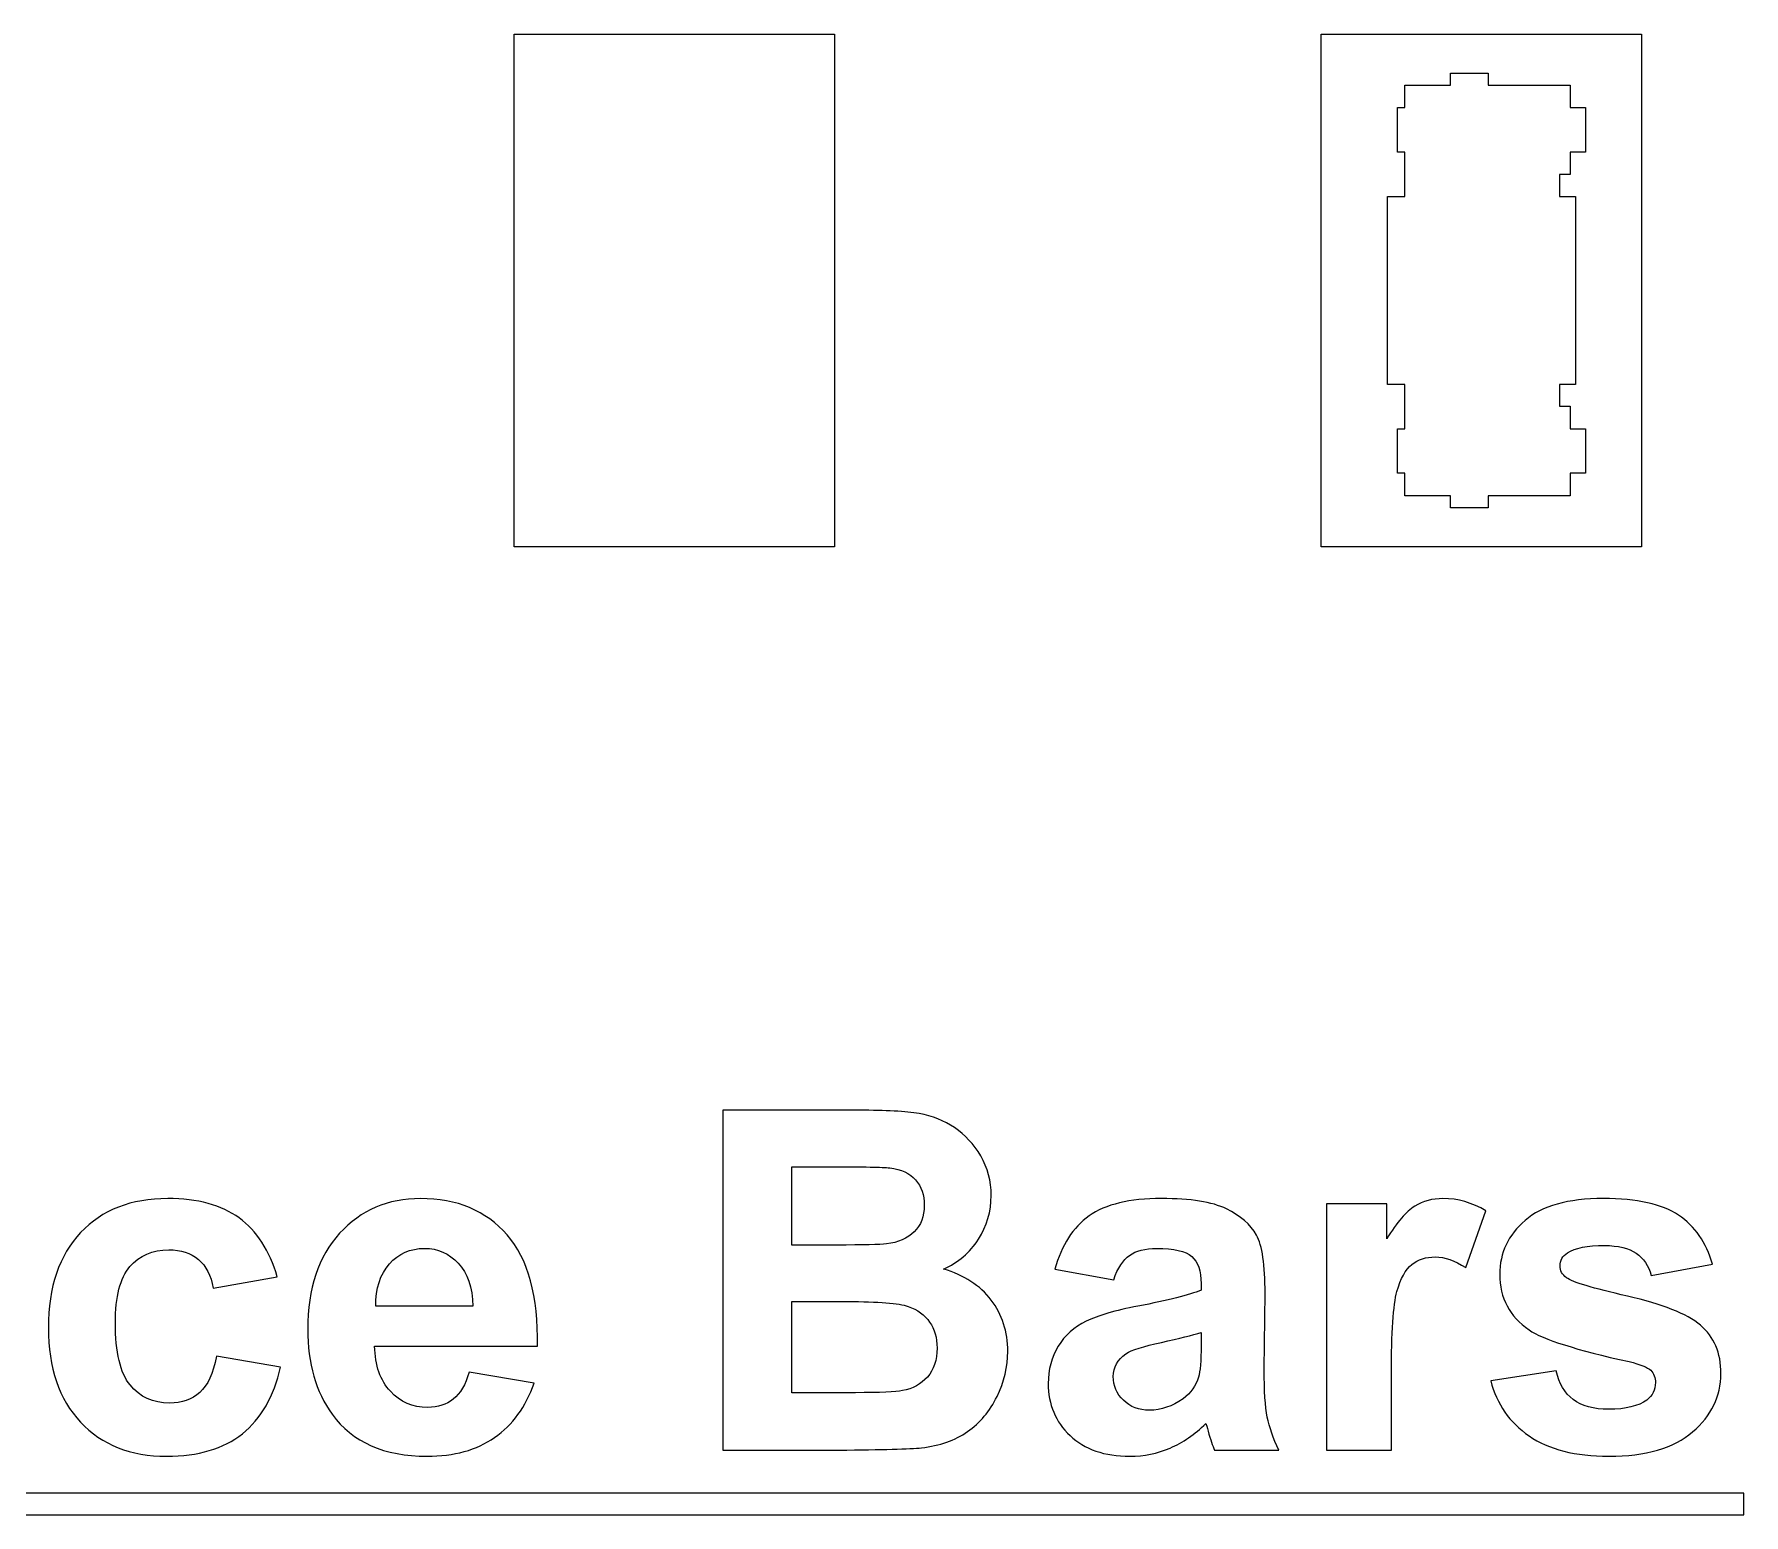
# Model space of a CAD drawing. Header units: millimetres. Extents: x -489 to 489, y -241 to 468.
# Drawn here: x -423.8 to -296.7, y 115.6 to 225.6 of the extents above; entities that cross this region are included whole.
import ezdxf

# ---------------------------------------------------------------- set-up
doc = ezdxf.new("R2010")
doc.units = ezdxf.units.MM
doc.header["$MEASUREMENT"] = 0
doc.layers.add('Layer 1', color=7, linetype='Continuous')

msp = doc.modelspace()

# ---------------------------------------------------------------- linework, layer by layer
at = {"layer": 'Layer 1', "color": 250, "lineweight": 9}
for points in [[(-388.1347, 187.5377), (-388.1347, 187.5377), (-364.3222, 187.5377), (-364.3222, 187.5377), (-364.3222, 187.5377), (-364.3222, 187.5377), (-364.3222, 225.6377), (-364.3222, 225.6377), (-364.3222, 225.6377), (-364.3222, 225.6377), (-388.1347, 225.6377), (-388.1347, 225.6377), (-388.1347, 225.6377), (-388.1347, 225.6377), (-388.1347, 187.5377), (-388.1347, 187.5377)], [(-328.1501, 187.5377), (-328.1501, 187.5377), (-304.3376, 187.5377), (-304.3376, 187.5377), (-304.3376, 187.5377), (-304.3376, 187.5377), (-304.3376, 225.6377), (-304.3376, 225.6377), (-304.3376, 225.6377), (-304.3376, 225.6377), (-328.1501, 225.6377), (-328.1501, 225.6377), (-328.1501, 225.6377), (-328.1501, 225.6377), (-328.1501, 187.5377), (-328.1501, 187.5377)]]:
    msp.add_open_spline(points, degree=3, knots=[0, 0, 0, 0, 0.2, 0.2, 0.2, 0.2, 0.4, 0.4, 0.4, 0.4, 0.6, 0.6, 0.6, 0.6, 1, 1, 1, 1], dxfattribs=at)
for points in [[(-318.5298, 221.8531), (-318.5298, 221.8531), (-318.5298, 222.7421), (-318.5298, 222.7421)], [(-318.5298, 222.7421), (-318.5298, 222.7421), (-315.7358, 222.7421), (-315.7358, 222.7421)], [(-315.7358, 222.7421), (-315.7358, 222.7421), (-315.7358, 221.8531), (-315.7358, 221.8531)], [(-321.9334, 220.1767), (-321.9334, 220.1767), (-321.9334, 221.8531), (-321.9334, 221.8531)], [(-321.9334, 221.8531), (-321.9334, 221.8531), (-318.5298, 221.8531), (-318.5298, 221.8531)], [(-315.7358, 221.8531), (-315.7358, 221.8531), (-309.6398, 221.8531), (-309.6398, 221.8531)], [(-309.6398, 221.8531), (-309.6398, 221.8531), (-309.6398, 220.1767), (-309.6398, 220.1767)], [(-322.4668, 216.8747), (-322.4668, 216.8747), (-322.4668, 220.1767), (-322.4668, 220.1767)], [(-322.4668, 220.1767), (-322.4668, 220.1767), (-321.9334, 220.1767), (-321.9334, 220.1767)], [(-309.6398, 220.1767), (-309.6398, 220.1767), (-308.4968, 220.1767), (-308.4968, 220.1767)], [(-308.4968, 220.1767), (-308.4968, 220.1767), (-308.4968, 216.8747), (-308.4968, 216.8747)], [(-321.9334, 216.8747), (-321.9334, 216.8747), (-322.4668, 216.8747), (-322.4668, 216.8747)], [(-321.9334, 213.5727), (-321.9334, 213.5727), (-321.9334, 216.8747), (-321.9334, 216.8747)], [(-308.4968, 216.8747), (-308.4968, 216.8747), (-309.6398, 216.8747), (-309.6398, 216.8747)], [(-309.6398, 216.8747), (-309.6398, 216.8747), (-309.6398, 215.1983), (-309.6398, 215.1983)], [(-309.6398, 215.1983), (-309.6398, 215.1983), (-310.4272, 215.1983), (-310.4272, 215.1983)], [(-310.4272, 215.1983), (-310.4272, 215.1983), (-310.4272, 213.5727), (-310.4272, 213.5727)], [(-323.2288, 199.6028), (-323.2288, 199.6028), (-323.2288, 213.5727), (-323.2288, 213.5727)], [(-323.2288, 213.5727), (-323.2288, 213.5727), (-321.9334, 213.5727), (-321.9334, 213.5727)], [(-310.4272, 213.5727), (-310.4272, 213.5727), (-309.2588, 213.5727), (-309.2588, 213.5727)], [(-309.2588, 213.5727), (-309.2588, 213.5727), (-309.2588, 199.6028), (-309.2588, 199.6028)], [(-321.9334, 199.6028), (-321.9334, 199.6028), (-323.2288, 199.6028), (-323.2288, 199.6028)], [(-321.9334, 196.3008), (-321.9334, 196.3008), (-321.9334, 199.6028), (-321.9334, 199.6028)], [(-309.2588, 199.6028), (-309.2588, 199.6028), (-310.4272, 199.6028), (-310.4272, 199.6028)], [(-310.4272, 199.6028), (-310.4272, 199.6028), (-310.4272, 197.9772), (-310.4272, 197.9772)], [(-310.4272, 197.9772), (-310.4272, 197.9772), (-309.6398, 197.9772), (-309.6398, 197.9772)], [(-309.6398, 197.9772), (-309.6398, 197.9772), (-309.6398, 196.3008), (-309.6398, 196.3008)], [(-322.4668, 192.9988), (-322.4668, 192.9988), (-322.4668, 196.3008), (-322.4668, 196.3008)], [(-322.4668, 196.3008), (-322.4668, 196.3008), (-321.9334, 196.3008), (-321.9334, 196.3008)], [(-309.6398, 196.3008), (-309.6398, 196.3008), (-308.4968, 196.3008), (-308.4968, 196.3008)], [(-308.4968, 196.3008), (-308.4968, 196.3008), (-308.4968, 192.9988), (-308.4968, 192.9988)], [(-321.9334, 192.9988), (-321.9334, 192.9988), (-322.4668, 192.9988), (-322.4668, 192.9988)], [(-321.9334, 191.3224), (-321.9334, 191.3224), (-321.9334, 192.9988), (-321.9334, 192.9988)], [(-308.4968, 192.9988), (-308.4968, 192.9988), (-309.6398, 192.9988), (-309.6398, 192.9988)], [(-309.6398, 192.9988), (-309.6398, 192.9988), (-309.6398, 191.3224), (-309.6398, 191.3224)], [(-318.5298, 191.3224), (-318.5298, 191.3224), (-321.9334, 191.3224), (-321.9334, 191.3224)], [(-318.5298, 190.4334), (-318.5298, 190.4334), (-318.5298, 191.3224), (-318.5298, 191.3224)], [(-309.6398, 191.3224), (-309.6398, 191.3224), (-315.7358, 191.3224), (-315.7358, 191.3224)], [(-315.7358, 191.3224), (-315.7358, 191.3224), (-315.7358, 190.4334), (-315.7358, 190.4334)], [(-315.7358, 190.4334), (-315.7358, 190.4334), (-318.5298, 190.4334), (-318.5298, 190.4334)]]:
    msp.add_open_spline(points, degree=3, dxfattribs=at)
at = {"layer": 'Layer 1', "color": 250}
for points, knots in [([(-372.6105, 145.6499), (-372.6105, 145.6499), (-362.5093, 145.6499), (-362.5093, 145.6499), (-362.5093, 145.6499), (-360.5044, 145.6499), (-359.0169, 145.5676), (-358.035, 145.403), (-358.035, 145.403), (-357.0472, 145.2325), (-356.1711, 144.8856), (-355.395, 144.3623), (-355.395, 144.3623), (-354.6189, 143.8331), (-353.9721, 143.1335), (-353.4547, 142.2574), (-353.4547, 142.2574), (-352.9373, 141.3813), (-352.6786, 140.3936), (-352.6786, 139.3058), (-352.6786, 139.3058), (-352.6786, 138.1299), (-352.9961, 137.0422), (-353.6311, 136.0603), (-353.6311, 136.0603), (-354.2661, 135.0725), (-355.1304, 134.3376), (-356.2182, 133.8437), (-356.2182, 133.8437), (-354.6836, 133.3909), (-353.5077, 132.6266), (-352.6786, 131.5447), (-352.6786, 131.5447), (-351.8555, 130.4629), (-351.4439, 129.1929), (-351.4439, 127.7289), (-351.4439, 127.7289), (-351.4439, 126.5765), (-351.7085, 125.4593), (-352.2435, 124.3716), (-352.2435, 124.3716), (-352.7786, 123.2839), (-353.5077, 122.4137), (-354.4366, 121.7611), (-354.4366, 121.7611), (-355.3597, 121.1143), (-356.5004, 120.7145), (-357.8586, 120.5616), (-357.8586, 120.5616), (-358.7052, 120.4734), (-360.7572, 120.4146), (-364.0086, 120.3911), (-364.0086, 120.3911), (-364.0086, 120.3911), (-372.6105, 120.3911), (-372.6105, 120.3911), (-372.6105, 120.3911), (-372.6105, 120.3911), (-372.6105, 145.6499), (-372.6105, 145.6499)], [0, 0, 0, 0, 0.0625, 0.0625, 0.0625, 0.0625, 0.125, 0.125, 0.125, 0.125, 0.1875, 0.1875, 0.1875, 0.1875, 0.25, 0.25, 0.25, 0.25, 0.3125, 0.3125, 0.3125, 0.3125, 0.375, 0.375, 0.375, 0.375, 0.4375, 0.4375, 0.4375, 0.4375, 0.5, 0.5, 0.5, 0.5, 0.5625, 0.5625, 0.5625, 0.5625, 0.625, 0.625, 0.625, 0.625, 0.6875, 0.6875, 0.6875, 0.6875, 0.75, 0.75, 0.75, 0.75, 0.8125, 0.8125, 0.8125, 0.8125, 0.875, 0.875, 0.875, 0.875, 1, 1, 1, 1]), ([(-367.4953, 141.4519), (-367.4953, 141.4519), (-367.4953, 135.6311), (-367.4953, 135.6311), (-367.4953, 135.6311), (-367.4953, 135.6311), (-364.1556, 135.6311), (-364.1556, 135.6311), (-364.1556, 135.6311), (-362.1742, 135.6311), (-360.9395, 135.6605), (-360.4574, 135.7193), (-360.4574, 135.7193), (-359.5872, 135.8192), (-358.8993, 136.1191), (-358.3995, 136.6188), (-358.3995, 136.6188), (-357.8997, 137.1186), (-357.6528, 137.7712), (-357.6528, 138.5826), (-357.6528, 138.5826), (-357.6528, 139.3646), (-357.8703, 139.9937), (-358.2995, 140.4818), (-358.2995, 140.4818), (-358.7288, 140.9698), (-359.3696, 141.2637), (-360.2163, 141.3637), (-360.2163, 141.3637), (-360.7219, 141.4225), (-362.1742, 141.4519), (-364.5672, 141.4519), (-364.5672, 141.4519), (-364.5672, 141.4519), (-367.4953, 141.4519), (-367.4953, 141.4519)], [0, 0, 0, 0, 0.1, 0.1, 0.1, 0.1, 0.2, 0.2, 0.2, 0.2, 0.3, 0.3, 0.3, 0.3, 0.4, 0.4, 0.4, 0.4, 0.5, 0.5, 0.5, 0.5, 0.6, 0.6, 0.6, 0.6, 0.7, 0.7, 0.7, 0.7, 0.8, 0.8, 0.8, 0.8, 1, 1, 1, 1]), ([(-405.7422, 133.2675), (-405.7422, 133.2675), (-410.5047, 132.4208), (-410.5047, 132.4208), (-410.5047, 132.4208), (-410.6634, 133.3674), (-411.028, 134.0788), (-411.5983, 134.561), (-411.5983, 134.561), (-412.1686, 135.0372), (-412.9036, 135.2783), (-413.809, 135.2783), (-413.809, 135.2783), (-415.0143, 135.2783), (-415.9786, 134.8608), (-416.6959, 134.0259), (-416.6959, 134.0259), (-417.4132, 133.191), (-417.7719, 131.7976), (-417.7719, 129.8396), (-417.7719, 129.8396), (-417.7719, 127.6642), (-417.4073, 126.1296), (-416.6783, 125.23), (-416.6783, 125.23), (-415.9492, 124.3304), (-414.9732, 123.8836), (-413.7502, 123.8836), (-413.7502, 123.8836), (-412.833, 123.8836), (-412.0804, 124.1482), (-411.4983, 124.6715), (-411.4983, 124.6715), (-410.9104, 125.1947), (-410.4988, 126.0943), (-410.2577, 127.3761), (-410.2577, 127.3761), (-410.2577, 127.3761), (-405.4952, 126.5647), (-405.4952, 126.5647), (-405.4952, 126.5647), (-405.9891, 124.3775), (-406.9357, 122.7253), (-408.3351, 121.6082), (-408.3351, 121.6082), (-409.7344, 120.4911), (-411.61, 119.9325), (-413.9678, 119.9325), (-413.9678, 119.9325), (-416.6371, 119.9325), (-418.7714, 120.7792), (-420.3589, 122.4666), (-420.3589, 122.4666), (-421.9523, 124.1599), (-422.746, 126.5), (-422.746, 129.4927), (-422.746, 129.4927), (-422.746, 132.5207), (-421.9464, 134.8726), (-420.353, 136.56), (-420.353, 136.56), (-418.7597, 138.2475), (-416.6018, 139.0883), (-413.8796, 139.0883), (-413.8796, 139.0883), (-411.6571, 139.0883), (-409.8873, 138.6062), (-408.5703, 137.6478), (-408.5703, 137.6478), (-407.2591, 136.6894), (-406.3184, 135.2313), (-405.7422, 133.2675)], [0, 0, 0, 0, 0.05263158, 0.05263158, 0.05263158, 0.05263158, 0.10526316, 0.10526316, 0.10526316, 0.10526316, 0.15789474, 0.15789474, 0.15789474, 0.15789474, 0.21052632, 0.21052632, 0.21052632, 0.21052632, 0.26315789, 0.26315789, 0.26315789, 0.26315789, 0.31578947, 0.31578947, 0.31578947, 0.31578947, 0.36842105, 0.36842105, 0.36842105, 0.36842105, 0.42105263, 0.42105263, 0.42105263, 0.42105263, 0.47368421, 0.47368421, 0.47368421, 0.47368421, 0.52631579, 0.52631579, 0.52631579, 0.52631579, 0.57894737, 0.57894737, 0.57894737, 0.57894737, 0.63157895, 0.63157895, 0.63157895, 0.63157895, 0.68421053, 0.68421053, 0.68421053, 0.68421053, 0.73684211, 0.73684211, 0.73684211, 0.73684211, 0.78947368, 0.78947368, 0.78947368, 0.78947368, 0.84210526, 0.84210526, 0.84210526, 0.84210526, 0.89473684, 0.89473684, 0.89473684, 0.89473684, 1, 1, 1, 1]), ([(-391.4841, 126.1766), (-391.4841, 126.1766), (-386.6511, 125.3653), (-386.6511, 125.3653), (-386.6511, 125.3653), (-387.2684, 123.5955), (-388.2503, 122.2491), (-389.585, 121.3201), (-389.585, 121.3201), (-390.9255, 120.397), (-392.6012, 119.9325), (-394.6062, 119.9325), (-394.6062, 119.9325), (-397.787, 119.9325), (-400.1448, 120.9732), (-401.6676, 123.0546), (-401.6676, 123.0546), (-402.8729, 124.7244), (-403.4785, 126.8293), (-403.4785, 129.3752), (-403.4785, 129.3752), (-403.4785, 132.409), (-402.6848, 134.7903), (-401.1031, 136.5071), (-401.1031, 136.5071), (-399.5215, 138.2299), (-397.5166, 139.0883), (-395.0942, 139.0883), (-395.0942, 139.0883), (-392.3778, 139.0883), (-390.2317, 138.1887), (-388.656, 136.3895), (-388.656, 136.3895), (-387.0861, 134.5904), (-386.3336, 131.8328), (-386.4041, 128.1169), (-386.4041, 128.1169), (-386.4041, 128.1169), (-398.5044, 128.1169), (-398.5044, 128.1169), (-398.5044, 128.1169), (-398.4691, 126.6823), (-398.081, 125.5652), (-397.3343, 124.7655), (-397.3343, 124.7655), (-396.5935, 123.9659), (-395.6645, 123.5661), (-394.5591, 123.5661), (-394.5591, 123.5661), (-393.8007, 123.5661), (-393.1657, 123.7719), (-392.6541, 124.1835), (-392.6541, 124.1835), (-392.1367, 124.595), (-391.7487, 125.2594), (-391.4841, 126.1766)], [0, 0, 0, 0, 0.06666667, 0.06666667, 0.06666667, 0.06666667, 0.13333333, 0.13333333, 0.13333333, 0.13333333, 0.2, 0.2, 0.2, 0.2, 0.26666667, 0.26666667, 0.26666667, 0.26666667, 0.33333333, 0.33333333, 0.33333333, 0.33333333, 0.4, 0.4, 0.4, 0.4, 0.46666667, 0.46666667, 0.46666667, 0.46666667, 0.53333333, 0.53333333, 0.53333333, 0.53333333, 0.6, 0.6, 0.6, 0.6, 0.66666667, 0.66666667, 0.66666667, 0.66666667, 0.73333333, 0.73333333, 0.73333333, 0.73333333, 0.8, 0.8, 0.8, 0.8, 0.86666667, 0.86666667, 0.86666667, 0.86666667, 1, 1, 1, 1]), ([(-343.5711, 133.0558), (-343.5711, 133.0558), (-347.9455, 133.8319), (-347.9455, 133.8319), (-347.9455, 133.8319), (-347.4516, 135.6193), (-346.5991, 136.9422), (-345.3938, 137.8006), (-345.3938, 137.8006), (-344.1884, 138.6591), (-342.3952, 139.0883), (-340.0198, 139.0883), (-340.0198, 139.0883), (-337.862, 139.0883), (-336.251, 138.8355), (-335.1926, 138.3239), (-335.1926, 138.3239), (-334.1402, 137.8124), (-333.3935, 137.1656), (-332.9643, 136.3778), (-332.9643, 136.3778), (-332.535, 135.5899), (-332.3175, 134.1494), (-332.3175, 132.0445), (-332.3175, 132.0445), (-332.3175, 132.0445), (-332.388, 126.4001), (-332.388, 126.4001), (-332.388, 126.4001), (-332.388, 124.7949), (-332.3116, 123.6073), (-332.1587, 122.8429), (-332.1587, 122.8429), (-332.0059, 122.0785), (-331.7178, 121.2613), (-331.2944, 120.3911), (-331.2944, 120.3911), (-331.2944, 120.3911), (-336.0922, 120.3911), (-336.0922, 120.3911), (-336.0922, 120.3911), (-336.2157, 120.7086), (-336.3744, 121.179), (-336.5567, 121.8022), (-336.5567, 121.8022), (-336.6331, 122.0903), (-336.6919, 122.2785), (-336.7272, 122.3667), (-336.7272, 122.3667), (-337.5504, 121.5553), (-338.4323, 120.9497), (-339.373, 120.544), (-339.373, 120.544), (-340.3138, 120.1383), (-341.3133, 119.9325), (-342.3775, 119.9325), (-342.3775, 119.9325), (-344.2531, 119.9325), (-345.7348, 120.444), (-346.8166, 121.4671), (-346.8166, 121.4671), (-347.8985, 122.4842), (-348.4394, 123.7778), (-348.4394, 125.3417), (-348.4394, 125.3417), (-348.4394, 126.3707), (-348.1925, 127.2938), (-347.6986, 128.1052), (-347.6986, 128.1052), (-347.2047, 128.9107), (-346.5168, 129.5339), (-345.6231, 129.9631), (-345.6231, 129.9631), (-344.7352, 130.3923), (-343.4535, 130.7686), (-341.7778, 131.092), (-341.7778, 131.092), (-339.52, 131.5153), (-337.9502, 131.9151), (-337.08, 132.2797), (-337.08, 132.2797), (-337.08, 132.2797), (-337.08, 132.7677), (-337.08, 132.7677), (-337.08, 132.7677), (-337.08, 133.7084), (-337.3093, 134.3787), (-337.7679, 134.7844), (-337.7679, 134.7844), (-338.2324, 135.1842), (-339.1026, 135.3841), (-340.3784, 135.3841), (-340.3784, 135.3841), (-341.2428, 135.3841), (-341.913, 135.2136), (-342.3952, 134.8667), (-342.3952, 134.8667), (-342.8832, 134.5257), (-343.2712, 133.9201), (-343.5711, 133.0558)], [0, 0, 0, 0, 0.03846154, 0.03846154, 0.03846154, 0.03846154, 0.07692308, 0.07692308, 0.07692308, 0.07692308, 0.11538462, 0.11538462, 0.11538462, 0.11538462, 0.15384615, 0.15384615, 0.15384615, 0.15384615, 0.19230769, 0.19230769, 0.19230769, 0.19230769, 0.23076923, 0.23076923, 0.23076923, 0.23076923, 0.26923077, 0.26923077, 0.26923077, 0.26923077, 0.30769231, 0.30769231, 0.30769231, 0.30769231, 0.34615385, 0.34615385, 0.34615385, 0.34615385, 0.38461538, 0.38461538, 0.38461538, 0.38461538, 0.42307692, 0.42307692, 0.42307692, 0.42307692, 0.46153846, 0.46153846, 0.46153846, 0.46153846, 0.5, 0.5, 0.5, 0.5, 0.53846154, 0.53846154, 0.53846154, 0.53846154, 0.57692308, 0.57692308, 0.57692308, 0.57692308, 0.61538462, 0.61538462, 0.61538462, 0.61538462, 0.65384615, 0.65384615, 0.65384615, 0.65384615, 0.69230769, 0.69230769, 0.69230769, 0.69230769, 0.73076923, 0.73076923, 0.73076923, 0.73076923, 0.76923077, 0.76923077, 0.76923077, 0.76923077, 0.80769231, 0.80769231, 0.80769231, 0.80769231, 0.84615385, 0.84615385, 0.84615385, 0.84615385, 0.88461538, 0.88461538, 0.88461538, 0.88461538, 0.92307692, 0.92307692, 0.92307692, 0.92307692, 1, 1, 1, 1]), ([(-322.9277, 120.3911), (-322.9277, 120.3911), (-327.7608, 120.3911), (-327.7608, 120.3911), (-327.7608, 120.3911), (-327.7608, 120.3911), (-327.7608, 138.7002), (-327.7608, 138.7002), (-327.7608, 138.7002), (-327.7608, 138.7002), (-323.2805, 138.7002), (-323.2805, 138.7002), (-323.2805, 138.7002), (-323.2805, 138.7002), (-323.2805, 136.1014), (-323.2805, 136.1014), (-323.2805, 136.1014), (-322.5103, 137.3303), (-321.8165, 138.1358), (-321.1991, 138.518), (-321.1991, 138.518), (-320.5818, 138.9001), (-319.8821, 139.0883), (-319.1001, 139.0883), (-319.1001, 139.0883), (-317.9947, 139.0883), (-316.9305, 138.7825), (-315.9075, 138.1769), (-315.9075, 138.1769), (-315.9075, 138.1769), (-317.4068, 133.9554), (-317.4068, 133.9554), (-317.4068, 133.9554), (-318.224, 134.4845), (-318.9825, 134.7491), (-319.6822, 134.7491), (-319.6822, 134.7491), (-320.3642, 134.7491), (-320.9404, 134.561), (-321.4108, 134.1906), (-321.4108, 134.1906), (-321.8812, 133.8143), (-322.2516, 133.144), (-322.522, 132.168), (-322.522, 132.168), (-322.7925, 131.192), (-322.9277, 129.1458), (-322.9277, 126.0355), (-322.9277, 126.0355), (-322.9277, 126.0355), (-322.9277, 120.3911), (-322.9277, 120.3911)], [0, 0, 0, 0, 0.07142857, 0.07142857, 0.07142857, 0.07142857, 0.14285714, 0.14285714, 0.14285714, 0.14285714, 0.21428571, 0.21428571, 0.21428571, 0.21428571, 0.28571429, 0.28571429, 0.28571429, 0.28571429, 0.35714286, 0.35714286, 0.35714286, 0.35714286, 0.42857143, 0.42857143, 0.42857143, 0.42857143, 0.5, 0.5, 0.5, 0.5, 0.57142857, 0.57142857, 0.57142857, 0.57142857, 0.64285714, 0.64285714, 0.64285714, 0.64285714, 0.71428571, 0.71428571, 0.71428571, 0.71428571, 0.78571429, 0.78571429, 0.78571429, 0.78571429, 0.85714286, 0.85714286, 0.85714286, 0.85714286, 1, 1, 1, 1]), ([(-315.5488, 125.5416), (-315.5488, 125.5416), (-310.6805, 126.2825), (-310.6805, 126.2825), (-310.6805, 126.2825), (-310.4747, 125.3476), (-310.0573, 124.6362), (-309.4223, 124.1541), (-309.4223, 124.1541), (-308.7931, 123.666), (-307.9053, 123.425), (-306.7705, 123.425), (-306.7705, 123.425), (-305.5182, 123.425), (-304.5774, 123.6543), (-303.9424, 124.1129), (-303.9424, 124.1129), (-303.5191, 124.4363), (-303.3075, 124.8714), (-303.3075, 125.4123), (-303.3075, 125.4123), (-303.3075, 125.7768), (-303.425, 126.0826), (-303.6543, 126.3236), (-303.6543, 126.3236), (-303.8954, 126.5529), (-304.4363, 126.7705), (-305.2712, 126.9645), (-305.2712, 126.9645), (-309.1812, 127.8288), (-311.6565, 128.6167), (-312.7031, 129.3281), (-312.7031, 129.3281), (-314.1553, 130.3218), (-314.8785, 131.6976), (-314.8785, 133.4556), (-314.8785, 133.4556), (-314.8785, 135.049), (-314.2494, 136.3837), (-312.9971, 137.4655), (-312.9971, 137.4655), (-311.7447, 138.5474), (-309.8044, 139.0883), (-307.1762, 139.0883), (-307.1762, 139.0883), (-304.6715, 139.0883), (-302.8077, 138.6767), (-301.5906, 137.8594), (-301.5906, 137.8594), (-300.3735, 137.0363), (-299.5327, 135.8251), (-299.0741, 134.22), (-299.0741, 134.22), (-299.0741, 134.22), (-303.625, 133.3733), (-303.625, 133.3733), (-303.625, 133.3733), (-303.819, 134.0906), (-304.1953, 134.6433), (-304.7421, 135.0255), (-304.7421, 135.0255), (-305.2889, 135.4076), (-306.0709, 135.5958), (-307.088, 135.5958), (-307.088, 135.5958), (-308.3698, 135.5958), (-309.287, 135.4194), (-309.8456, 135.0607), (-309.8456, 135.0607), (-310.216, 134.8079), (-310.3983, 134.4787), (-310.3983, 134.0788), (-310.3983, 134.0788), (-310.3983, 133.732), (-310.2395, 133.438), (-309.9161, 133.1969), (-309.9161, 133.1969), (-309.4752, 132.8735), (-307.9641, 132.4208), (-305.3771, 131.8328), (-305.3771, 131.8328), (-302.79, 131.2449), (-300.985, 130.5276), (-299.9619, 129.675), (-299.9619, 129.675), (-298.9448, 128.8166), (-298.4391, 127.6113), (-298.4391, 126.0708), (-298.4391, 126.0708), (-298.4391, 124.3951), (-299.1388, 122.9487), (-300.544, 121.7434), (-300.544, 121.7434), (-301.9434, 120.5381), (-304.0189, 119.9325), (-306.7705, 119.9325), (-306.7705, 119.9325), (-309.2635, 119.9325), (-311.2391, 120.4381), (-312.6972, 121.4436), (-312.6972, 121.4436), (-314.1495, 122.449), (-315.102, 123.813), (-315.5488, 125.5416)], [0, 0, 0, 0, 0.03703704, 0.03703704, 0.03703704, 0.03703704, 0.07407407, 0.07407407, 0.07407407, 0.07407407, 0.11111111, 0.11111111, 0.11111111, 0.11111111, 0.14814815, 0.14814815, 0.14814815, 0.14814815, 0.18518519, 0.18518519, 0.18518519, 0.18518519, 0.22222222, 0.22222222, 0.22222222, 0.22222222, 0.25925926, 0.25925926, 0.25925926, 0.25925926, 0.2962963, 0.2962963, 0.2962963, 0.2962963, 0.33333333, 0.33333333, 0.33333333, 0.33333333, 0.37037037, 0.37037037, 0.37037037, 0.37037037, 0.40740741, 0.40740741, 0.40740741, 0.40740741, 0.44444444, 0.44444444, 0.44444444, 0.44444444, 0.48148148, 0.48148148, 0.48148148, 0.48148148, 0.51851852, 0.51851852, 0.51851852, 0.51851852, 0.55555556, 0.55555556, 0.55555556, 0.55555556, 0.59259259, 0.59259259, 0.59259259, 0.59259259, 0.62962963, 0.62962963, 0.62962963, 0.62962963, 0.66666667, 0.66666667, 0.66666667, 0.66666667, 0.7037037, 0.7037037, 0.7037037, 0.7037037, 0.74074074, 0.74074074, 0.74074074, 0.74074074, 0.77777778, 0.77777778, 0.77777778, 0.77777778, 0.81481481, 0.81481481, 0.81481481, 0.81481481, 0.85185185, 0.85185185, 0.85185185, 0.85185185, 0.88888889, 0.88888889, 0.88888889, 0.88888889, 0.92592593, 0.92592593, 0.92592593, 0.92592593, 1, 1, 1, 1]), ([(-391.2019, 131.0802), (-391.2372, 132.4855), (-391.5958, 133.5556), (-392.2837, 134.2846), (-392.2837, 134.2846), (-392.9716, 135.0196), (-393.8065, 135.3841), (-394.7943, 135.3841), (-394.7943, 135.3841), (-395.8468, 135.3841), (-396.717, 134.9961), (-397.4049, 134.2258), (-397.4049, 134.2258), (-398.0928, 133.4556), (-398.4279, 132.4032), (-398.4162, 131.0802), (-398.4162, 131.0802), (-398.4162, 131.0802), (-391.2019, 131.0802), (-391.2019, 131.0802)], [0, 0, 0, 0, 0.16666667, 0.16666667, 0.16666667, 0.16666667, 0.33333333, 0.33333333, 0.33333333, 0.33333333, 0.5, 0.5, 0.5, 0.5, 0.66666667, 0.66666667, 0.66666667, 0.66666667, 1, 1, 1, 1]), ([(-367.4953, 131.433), (-367.4953, 131.433), (-367.4953, 124.6597), (-367.4953, 124.6597), (-367.4953, 124.6597), (-367.4953, 124.6597), (-362.768, 124.6597), (-362.768, 124.6597), (-362.768, 124.6597), (-360.9336, 124.6597), (-359.7636, 124.7126), (-359.2697, 124.8126), (-359.2697, 124.8126), (-358.5112, 124.9537), (-357.8938, 125.2888), (-357.4176, 125.8239), (-357.4176, 125.8239), (-356.9413, 126.3648), (-356.7003, 127.0762), (-356.7003, 127.9758), (-356.7003, 127.9758), (-356.7003, 128.7402), (-356.8826, 129.381), (-357.253, 129.9102), (-357.253, 129.9102), (-357.6175, 130.4394), (-358.1526, 130.8274), (-358.8463, 131.0685), (-358.8463, 131.0685), (-359.5401, 131.3095), (-361.0512, 131.433), (-363.3737, 131.433), (-363.3737, 131.433), (-363.3737, 131.433), (-367.4953, 131.433), (-367.4953, 131.433)], [0, 0, 0, 0, 0.1, 0.1, 0.1, 0.1, 0.2, 0.2, 0.2, 0.2, 0.3, 0.3, 0.3, 0.3, 0.4, 0.4, 0.4, 0.4, 0.5, 0.5, 0.5, 0.5, 0.6, 0.6, 0.6, 0.6, 0.7, 0.7, 0.7, 0.7, 0.8, 0.8, 0.8, 0.8, 1, 1, 1, 1]), ([(-337.08, 129.14), (-337.6973, 128.9342), (-338.6792, 128.6872), (-340.0257, 128.3991), (-340.0257, 128.3991), (-341.3662, 128.111), (-342.2482, 127.8288), (-342.6597, 127.5584), (-342.6597, 127.5584), (-343.2889, 127.1056), (-343.6064, 126.5412), (-343.6064, 125.8533), (-343.6064, 125.8533), (-343.6064, 125.1712), (-343.3535, 124.5891), (-342.8479, 124.0953), (-342.8479, 124.0953), (-342.3422, 123.6014), (-341.7014, 123.3544), (-340.9194, 123.3544), (-340.9194, 123.3544), (-340.0492, 123.3544), (-339.2143, 123.6425), (-338.4205, 124.2129), (-338.4205, 124.2129), (-337.8385, 124.6538), (-337.4504, 125.183), (-337.2681, 125.818), (-337.2681, 125.818), (-337.1447, 126.2296), (-337.08, 127.0174), (-337.08, 128.1757), (-337.08, 128.1757), (-337.08, 128.1757), (-337.08, 129.14), (-337.08, 129.14)], [0, 0, 0, 0, 0.1, 0.1, 0.1, 0.1, 0.2, 0.2, 0.2, 0.2, 0.3, 0.3, 0.3, 0.3, 0.4, 0.4, 0.4, 0.4, 0.5, 0.5, 0.5, 0.5, 0.6, 0.6, 0.6, 0.6, 0.7, 0.7, 0.7, 0.7, 0.8, 0.8, 0.8, 0.8, 1, 1, 1, 1]), ([(-488.927, 117.184), (-488.927, 117.184), (-296.7399, 117.184), (-296.7399, 117.184), (-296.7399, 117.184), (-296.7399, 117.184), (-296.7399, 115.5805), (-296.7399, 115.5805), (-296.7399, 115.5805), (-296.7399, 115.5805), (-488.927, 115.5805), (-488.927, 115.5805), (-488.927, 115.5805), (-488.927, 115.5805), (-488.927, 117.184), (-488.927, 117.184)], [0, 0, 0, 0, 0.2, 0.2, 0.2, 0.2, 0.4, 0.4, 0.4, 0.4, 0.6, 0.6, 0.6, 0.6, 1, 1, 1, 1])]:
    msp.add_open_spline(points, degree=3, knots=knots, dxfattribs=at)

doc.saveas('drawing.dxf')
